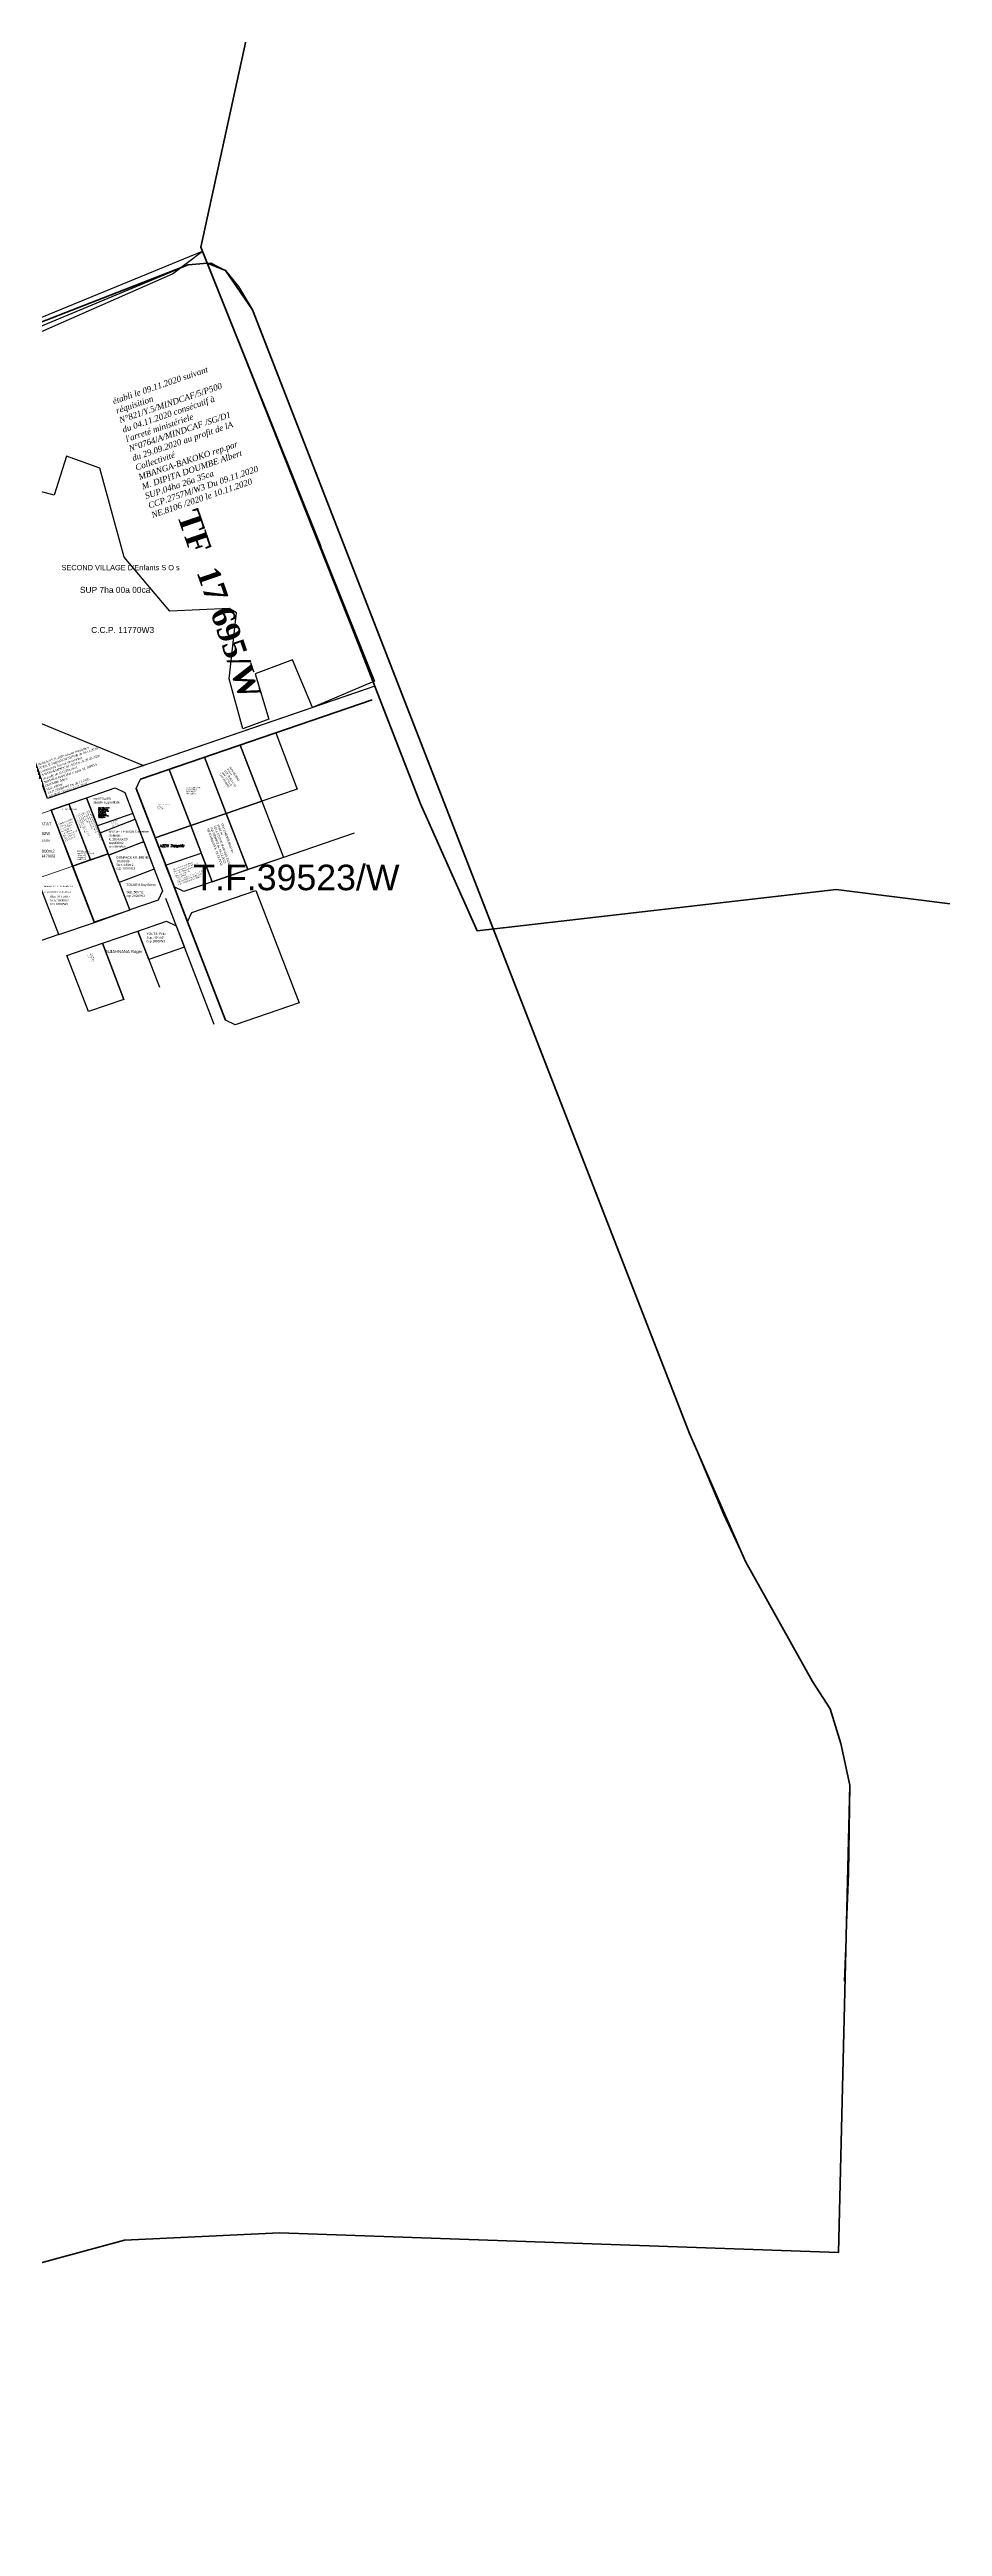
# Model space of a CAD drawing. Header units: millimetres. Extents: x 587399 to 927168, y 438565 to 1444955.
# Drawn here: x 923509 to 924104, y 1442136 to 1443784 of the extents above; entities that cross this region are included whole.
import ezdxf

# ---------------------------------------------------------------- set-up
doc = ezdxf.new("R2010")
doc.units = ezdxf.units.MM
doc.header["$LTSCALE"] = 2
doc.layers.add('Dossiers Annulés TF TAKAM', color=250, linetype='Continuous')
doc.layers.add('end maj 26 02 2021', color=7, linetype='Continuous')
doc.styles.add('FONT1', font='romanc.shx', dxfattribs={"width": 0.7, "oblique": 18, "height": 3})
doc.styles.add('RomanS', font='romans.shx')
doc.styles.get("Standard").update_dxf_attribs({"font": 'arial.ttf'})
doc.styles.add('Times 1.0', font='times.ttf', dxfattribs={"width": 0.99, "height": 1})

msp = doc.modelspace()

# ---------------------------------------------------------------- linework, layer by layer
at = {"color": 5, "flags": 128}
msp.add_lwpolyline([(923533.903, 1443286.637), (923548.283, 1443249.282), (923536.452, 1443245.225), (923522.114, 1443282.49)], close=True, dxfattribs=at)
at = {"flags": 128}
msp.add_lwpolyline([(923610.206, 1443249.875), (923617.568, 1443230.753), (923598.556, 1443224.233), (923592.112, 1443227.29), (923586.541, 1443241.76)], close=True, dxfattribs=at)
at = {"layer": 'Dossiers Annulés TF TAKAM', "color": 6, "lineweight": 30, "ltscale": 0.0014, "flags": 128}
msp.add_lwpolyline([(923611.103, 1443650.353), (923725.758, 1443360.88), (923507.795, 1443286.127), (923428.2, 1443496.77), (923406.63, 1443566.42)], close=True, dxfattribs=at)
at = {"layer": 'end maj 26 02 2021'}
msp.add_line((923689.76, 1443454.06), (923611.1, 1443650.35), dxfattribs=at)
msp.add_line((923689.76, 1443454.06), (923611.1, 1443650.35), dxfattribs=at)
at = {"layer": 'end maj 26 02 2021', "color": 3, "linetype": 'ByBlock'}
for p, q in [((923611.101, 1443650.352), (923689.757, 1443454.061)), ((923552.953, 1443293.169), (923559.356, 1443290.106)), ((923559.356, 1443290.106), (923578.945, 1443239.226)), ((923586.388, 1443219.893), (923618.705, 1443135.952))]:
    msp.add_line(p, q, dxfattribs=at)
at = {"layer": 'end maj 26 02 2021', "linetype": 'ByBlock'}
for p, q in [((923721.289, 1443359.348), (923507.791, 1443286.14)), ((923510.357, 1443278.356), (923524.738, 1443241.057)), ((923555.613, 1443230.244), (923533.903, 1443286.637)), ((923548.6, 1443248.461), (923571.931, 1443257.443)), ((923571.931, 1443257.443), (923578.944, 1443239.226)), ((923515.406, 1443195.61), (923501.075, 1443232.963)), ((923524.738, 1443241.057), (923539.066, 1443203.704)), ((923578.944, 1443239.226), (923555.613, 1443230.244)), ((923515.406, 1443195.61), (923539.066, 1443203.704)), ((923539.066, 1443203.704), (923562.65, 1443211.969)), ((923544.423, 1443189.814), (923568.071, 1443197.923)), ((923568.071, 1443197.923), (923587.009, 1443204.417)), ((923568.071, 1443197.923), (923582.428, 1443160.562)), ((923575.367, 1443178.937), (923568.071, 1443197.923)), ((923587.009, 1443204.417), (923593.468, 1443201.502)), ((923593.468, 1443201.502), (923618.705, 1443135.952)), ((923593.468, 1443201.502), (923598.98, 1443187.186)), ((923515.406, 1443195.61), (923491.733, 1443187.503)), ((923558.78, 1443152.453), (923544.423, 1443189.814)), ((923598.98, 1443187.186), (923575.367, 1443178.937))]:
    msp.add_line(p, q, dxfattribs=at)
at = {"layer": 'end maj 26 02 2021', "color": 3, "linetype": 'ByBlock', "lineweight": 40}
for p, q in [((923569.741, 1443298.925), (923724.041, 1443351.834)), ((923592.112, 1443227.29), (923566.932, 1443292.693)), ((923601.01, 1443204.179), (923592.112, 1443227.29)), ((923626.267, 1443138.576), (923601.01, 1443204.179))]:
    msp.add_line(p, q, dxfattribs=at)
at = {"layer": 'end maj 26 02 2021', "linetype": 'ByBlock', "ltscale": 0.0014}
for p, q in [((923566.932, 1443292.693), (923569.741, 1443298.925)), ((923510.238, 1443278.522), (923533.903, 1443286.637)), ((923617.568, 1443230.753), (923712.226, 1443263.211))]:
    msp.add_line(p, q, dxfattribs=at)
at = {"layer": 'end maj 26 02 2021', "color": 3, "linetype": 'ByBlock', "lineweight": 20}
for p, q in [((923486.718, 1443270.267), (923510.357, 1443278.356)), ((923501.075, 1443232.963), (923524.738, 1443241.057))]:
    msp.add_line(p, q, dxfattribs=at)
at = {"layer": 'end maj 26 02 2021', "color": 1, "lineweight": 100, "flags": 128}
msp.add_lwpolyline([(924334.84, 1443187.636), (924032.84, 1443225.636), (923793.87, 1443198.196), (923756.14, 1443282.536), (923688.6, 1443456.696), (923609.94, 1443652.986), (923714.04, 1444129.386), (923777.03, 1444496.066), (923758.15, 1444750.546), (924051.84, 1444800.636), (924323.84, 1444807.636)], dxfattribs=at)
at = {"layer": 'end maj 26 02 2021', "color": 2, "linetype": 'ByBlock', "lineweight": 50, "ltscale": 0.0014, "flags": 128}
msp.add_lwpolyline([(923614.333, 1443642.287), (923626.35, 1443637.457), (923644.252, 1443611.185), (923935.141, 1442863.592), (923972.548, 1442778.381), (924016.972, 1442698.596), (924028.818, 1442680.362), (924035.937, 1442657.451), (924041.887, 1442629.718), (924034.273, 1442318.726), (923662.275, 1442331.869), (923559.098, 1442327.021), (923447.66, 1442296.73), (923146.118, 1442188.529), (923038.064, 1442136.459), (922975.999, 1442199.414), (922520.172, 1443111.88), (922562.844, 1443135.084), (922819.905, 1443291.35), (923038.98, 1443416.78), (923325.784, 1443533.848), (923601.592, 1443641.276)], close=True, dxfattribs=at)
at = {"layer": 'end maj 26 02 2021', "color": 2, "linetype": 'ByBlock', "lineweight": 30}
msp.add_lwpolyline([(923182.953, 1442498.138), (923373.219, 1443494.474), (923374.079, 1443512.513), (923374.024, 1443525.983), (923376.881, 1443537.277), (923383.165, 1443548.044), (923394.767, 1443555.097), (923601.592, 1443641.276), (923616.593, 1443642.466), (923626.35, 1443637.457), (923635.06, 1443626.737), (923644.252, 1443611.185), (923896.918, 1442962.277), (923935.141, 1442863.592), (923957.85, 1442809.847), (923972.548, 1442778.381), (923990.796, 1442745.626), (924016.972, 1442698.596), (924028.818, 1442680.362), (924035.937, 1442657.451), (924041.887, 1442629.718), (924040.934, 1442570.89), (924038.26, 1442499.365)], dxfattribs=at)
at = {"layer": 'end maj 26 02 2021', "color": 6, "linetype": 'ByBlock', "lineweight": -3, "ltscale": 0.0014, "flags": 128}
msp.add_lwpolyline([(923499.86, 1443595.1), (923591.03, 1443635.19), (923611.021, 1443650.29), (923725.44, 1443364.24), (923684.27, 1443346.61), (923670.902, 1443378.459), (923646.009, 1443369.028), (923655.14, 1443338.84), (923637.88, 1443332.57), (923628.77, 1443365.8), (923633.8, 1443409.7), (923628.9, 1443412.57), (923589.36, 1443410.84), (923558.84, 1443446.6), (923542.69, 1443505.93), (923520.48, 1443513.94), (923512.33, 1443488.06), (923494.19, 1443492.91)], dxfattribs=at)
at = {"layer": 'end maj 26 02 2021', "color": 0, "linetype": 'ByBlock'}
msp.add_lwpolyline([(923611, 1443650.35), (923668.552, 1443506.984)], dxfattribs=at)
at = {"layer": 'end maj 26 02 2021', "color": 150, "linetype": 'ByBlock', "lineweight": -3, "ltscale": 0.0014, "flags": 128}
msp.add_lwpolyline([(923646.009, 1443369.028), (923655.14, 1443338.84), (923637.88, 1443332.57), (923628.77, 1443365.8), (923633.8, 1443409.7), (923628.9, 1443412.57), (923589.36, 1443410.84), (923558.84, 1443446.6), (923542.69, 1443505.93), (923520.48, 1443513.94)], dxfattribs=at)
at = {"layer": 'end maj 26 02 2021', "color": 6, "linetype": 'ByBlock', "lineweight": -3, "ltscale": 0.0014, "flags": 128}
msp.add_lwpolyline([(923495.61, 1443339.405), (923571.742, 1443308.107), (923507.791, 1443286.14), (923501.929, 1443304.815), (923489.985, 1443336.722)], close=True, dxfattribs=at)
at = {"layer": 'end maj 26 02 2021', "linetype": 'ByBlock', "flags": 128}
for points in [[(923659.794, 1443329.767), (923674.172, 1443292.42), (923650.512, 1443284.307), (923636.134, 1443321.654)], [(923612.476, 1443313.577), (923626.851, 1443276.222), (923603.186, 1443268.107), (923588.805, 1443305.462)], [(923588.805, 1443305.462), (923603.187, 1443268.107), (923579.522, 1443259.993), (923566.936, 1443292.683), (923569.87, 1443298.971)], [(923566.18, 1443272.37), (923571.95, 1443257.4), (923548.6, 1443248.46), (923542.85, 1443263.39)], [(923579.522, 1443259.993), (923603.186, 1443268.107), (923617.568, 1443230.753), (923598.556, 1443224.233), (923592.112, 1443227.29)], [(923548.284, 1443249.282), (923562.666, 1443211.927), (923539.001, 1443203.812), (923524.62, 1443241.167)], [(923646.625, 1443224.859), (923675.388, 1443150.149), (923632.774, 1443135.537), (923626.267, 1443138.576), (923601.01, 1443204.179), (923604.026, 1443210.252)]]:
    msp.add_lwpolyline(points, close=True, dxfattribs=at)
at = {"layer": 'end maj 26 02 2021', "linetype": 'ByBlock', "ltscale": 0.0014, "flags": 128}
msp.add_lwpolyline([(923636.134, 1443321.654), (923650.512, 1443284.307), (923626.851, 1443276.222), (923612.476, 1443313.577), (923636.134, 1443321.654)], dxfattribs=at)
at = {"layer": 'end maj 26 02 2021', "color": 3, "linetype": 'ByBlock', "lineweight": 20, "flags": 128}
msp.add_lwpolyline([(923510.238, 1443278.522), (923510.238, 1443278.522), (923524.62, 1443241.167)], dxfattribs=at)
at = {"layer": 'end maj 26 02 2021', "color": 150, "linetype": 'ByBlock', "lineweight": -3, "ltscale": 0.0014, "flags": 128}
msp.add_lwpolyline([(923522.079, 1443282.582), (923536.452, 1443245.225), (923524.62, 1443241.167), (923510.254, 1443278.527)], close=True, dxfattribs=at)
at = {"layer": 'end maj 26 02 2021', "color": 3, "linetype": 'ByBlock', "lineweight": -3, "ltscale": 0.0014, "flags": 128}
msp.add_lwpolyline([(923510.357, 1443278.356), (923533.903, 1443286.637), (923548.283, 1443249.282), (923524.687, 1443241.19)], close=True, dxfattribs=at)
at = {"layer": 'end maj 26 02 2021', "linetype": 'ByBlock', "ltscale": 0.0014, "flags": 128}
for points in [[(923552.953, 1443293.169), (923559.356, 1443290.106), (923564.763, 1443276.061), (923541.099, 1443267.946), (923533.903, 1443286.637)], [(923552.953, 1443293.169), (923559.356, 1443290.106), (923564.763, 1443276.061), (923541.099, 1443267.946), (923533.903, 1443286.637)], [(923650.512, 1443284.307), (923664.883, 1443246.977), (923641.227, 1443238.865), (923626.861, 1443276.197)]]:
    msp.add_lwpolyline(points, close=True, dxfattribs=at)
at = {"layer": 'end maj 26 02 2021', "color": 3, "linetype": 'ByBlock', "ltscale": 0.0014, "flags": 128}
msp.add_lwpolyline([(923626.851, 1443276.222), (923641.227, 1443238.865), (923617.568, 1443230.753), (923603.186, 1443268.107)], close=True, dxfattribs=at)
at = {"layer": 'end maj 26 02 2021', "linetype": 'ByBlock', "flags": 128}
msp.add_lwpolyline([(923578.945, 1443239.226), (923584.523, 1443224.737), (923581.585, 1443218.462), (923562.65, 1443211.969), (923555.547, 1443230.419)], dxfattribs=at)
at = {"layer": 'end maj 26 02 2021', "linetype": 'ByBlock', "lineweight": -3, "ltscale": 0.0014, "flags": 128}
msp.add_lwpolyline([(923544.423, 1443189.814), (923558.781, 1443152.451), (923535.133, 1443144.342), (923520.775, 1443181.705)], close=True, dxfattribs=at)
at = {"layer": 'end maj 26 02 2021', "color": 150}
msp.add_lwpolyline([(923544.423, 1443189.814), (923558.781, 1443152.451), (923535.133, 1443144.342), (923520.775, 1443181.705)], close=True, dxfattribs=at)

# ---------------------------------------------------------------- texts
at = {"color": 7, "insert": (923535.765, 1443278.755), "char_height": 0.8, "width": 44.15815, "attachment_point": 1, "rotation": 292.430382}
msp.add_mtext('{\\fTimes New Roman|b0|i1|c0|p18;Mme MEDJOUMSI GAMWO Rose Honorine\\P \\C1;Morcellement du T.F.N°3902/W\\P\\C7;Lieu-dit :Mbanga-Bakoko\\PBloc 9p, Lot 29 \\PSUP:500m²\\PCCP:4305M/W3  du  18.04.2022\\PNE:9714/22 du 04/10/2022\\PGeo : M. Pekwang}', dxfattribs=at)
at = {"color": 3, "insert": (923591.229, 1443239.171), "char_height": 0.90392, "width": 67.59314, "attachment_point": 1, "rotation": 20.030551}
msp.add_mtext('{\\fTimes New Roman|b0|i0|c0|p18;DJOUFACK Jean Olivier\\P\\C1;Morcellement du T.F 44712/W\\P\\C256;Lieu-dit : Banga-Bakoko\\PBloc: 30 ; Lot: 02p\\PSUP : 500m²\\PCCP : 4719M/W3 du  13 / 10 /2022\\PNE : 9176/2022 du 22/09/2022\\PGeo : NOUNAMO FOTSO G}', dxfattribs=at)
at = {"layer": 'end maj 26 02 2021', "color": 0, "linetype": 'ByBlock'}
for s, height, p in [("SECOND VILLAGE D'Enfants S O s", 3.5, (923517.239, 1443438.018)), ('SUP 7ha 00a 00ca', 4, (923529.47, 1443422.953)), ('C.C.P. 11770W3', 4, (923536.951, 1443396.263))]:
    msp.add_text(s, height=height, dxfattribs=at).set_placement(p)
at = {"layer": 'end maj 26 02 2021', "color": 1, "linetype": 'ByBlock'}
for s, height, p in [('TF 40862W', 2, (923495.071, 1443261.847)), ('TCHATAT', 2, (923497.654, 1443268.351)), ('Sup.:1000m2', 2, (923496.001, 1443250.068)), (' ccp 1947/W3', 2, (923496.001, 1443246.83)), ('T.F.39523/W', 17, (923604.956, 1443225.115))]:
    msp.add_text(s, height=height, dxfattribs=at).set_placement(p)
at = {"layer": 'end maj 26 02 2021', "color": 1, "linetype": 'ByBlock', "ltscale": 0.0014}
msp.add_text('MOHAMADOU', height=1.4, dxfattribs=at).set_placement((923496.535, 1443257.332))
at = {"layer": 'end maj 26 02 2021', "color": 7, "linetype": 'ByBlock'}
for s, height, p in [('DONFACK KOUMENE', 1.5, (923553.789, 1443246.186)), (' Francois', 1.5, (923553.789, 1443243.757)), ('ccp 1807/W3', 1.5, (923553.789, 1443238.9)), ('Sup.:488m2', 1.5, (923553.789, 1443241.329)), ('TOUKEM Guy Bertin', 1.5, (923560.407, 1443227.995)), ('& MAJOUMO MUKAM G.A', 1.06325, (923505.757, 1443223.404)), ('MAKWETCHE MUKAM C.M.', 1.06325, (923505.757, 1443227.183)), ('ccp 1888/W3', 1.5, (923509.439, 1443215.196)), ('Sup.:1000m2', 1.5, (923509.439, 1443217.624)), ('Bloc 29 Lot 07', 1.5, (923509.439, 1443220.053)), ('ccp 2920/W3', 1.5, (923560.407, 1443220.71)), ('Sup.:500m2', 1.5, (923560.407, 1443223.138)), ('YOUTA  Felix', 1.5, (923573.837, 1443195.36)), ('NJIAHNANA Roger', 2, (923546.809, 1443183.27)), ('ccp 1808/W3', 1.5, (923573.837, 1443190.503)), ('Sup.:494m2', 1.5, (923573.837, 1443192.931))]:
    msp.add_text(s, height=height, dxfattribs=at).set_placement(p)
at = {"layer": 'end maj 26 02 2021', "color": 150, "linetype": 'ByBlock', "lineweight": -3, "ltscale": 0.0014, "attachment_point": 1, "style": 'Times 1.0'}
for s, insert, char_height, width, rotation in [("\\A1;{\\fTimes New Roman|b0|i1|c0|p18;\\C6;établi le 09.11.2020 suivant réquisition N°821/Y.5/MINDCAF/5/P500 du 04.11.2020 consécutif à l'arreté ministériele N°0764/A/MINDCAF /SG/D1 du 29.09.2020 au profit de lA Collectivité MBANGA-BAKOKO rep.par M. DIPITA DOUMBE Albert\\PSUP.04ha 26a 35ca\\PCCP.2757M/W3 Du 09.11.2020\\PNE.8106 /2020 le 10.11.2020}", (923550.724, 1443552.238), 4, 73.671, 18.84382), ("\\A1;{\\fTimes New Roman|b0|i1|c0|p18;\\C6;établi le 09.11.2020 suivant réquisition N°821/Y.5/MINDCAF/5/P500 du 04.11.2020 consécutif à l'arreté ministériele N°0764/A/MINDCAF /SG/D1 du 29.09.2020 au profit de lA Collectivité MBANGA-BAKOKO rep.par M. DIPITA DOUMBE Albert\\PSUP.1985m²\\PCCP.2756M/W3 Du 09.11.2020\\PNE.8097 /2020 le 10.11.2020}", (923501.365, 1443309.445), 1.5, 42.59501, 18.84382), ('{\\fTimes New Roman|b0|i0|c204|p18;TIWE GAMWO}\\P{\\fTimes New Roman|b0|i0|c204|p18; Claude jacquet\\Pccp 447MW3 }\\P{\\fTimes New Roman|b0|i0|c204|p18;du 03.03.17\\Psup 500m2\\Pbloc 29 lot 09p2\\PNE 1736/17 }\\P{\\fTimes New Roman|b0|i0|c204|p18;LE 05.05.17}', (923515.124, 1443269.179), 1, 20.52401, 22.56827)]:
    msp.add_mtext(s, dxfattribs=dict(at, insert=insert, char_height=char_height, width=width, rotation=rotation))
at = {"layer": 'end maj 26 02 2021', "insert": (923608.012, 1443479.889), "char_height": 15, "width": 453.2156, "attachment_point": 1, "rotation": 288.984922}
msp.add_mtext('{\\fTimes New Roman|b1|i0|c0|p18;TF  17 695/W}', dxfattribs=at)
at = {"layer": 'end maj 26 02 2021', "linetype": 'ByBlock', "attachment_point": 1}
for s, insert, char_height, width, rotation in [('BUM NDJENG\\PRobert\\PLOT 05 BLOC 30\\PSUP: 1000 m2\\PCCP 084MW3', (923629.815, 1443307.402), 1.2, 54.98, 303.73425), ("Arnold Billy TSCHOUNG'E \\PFOKOU et Aurel FOMATH\\PFOKOU Rep par Arnaud Romual\\PTCHEUTCHOUA FOKOU \\PLot 08 Bloc 28\\PSUP: 1000 m2\\PCCP 056M/W3 du 23.09.2015\\PNE 4797/2015 le 08.10.2015", (923537.645, 1443183.418), 0.2868, 13.13958, 292.05675)]:
    msp.add_mtext(s, dxfattribs=dict(at, insert=insert, char_height=char_height, width=width, rotation=rotation))
at = {"layer": 'end maj 26 02 2021', "color": 1, "linetype": 'ByBlock', "lineweight": -3, "ltscale": 0.0014, "insert": (923517.483, 1443279.475), "char_height": 1, "width": 18.91878, "attachment_point": 1, "style": 'Times 1.0'}
msp.add_mtext('TF N °3902/WB', dxfattribs=at)
at = {"layer": 'end maj 26 02 2021', "color": 1, "linetype": 'ByBlock', "insert": (923538.208, 1443286.809), "char_height": 1.5, "width": 27.43, "attachment_point": 1}
msp.add_mtext('ccp021/w3/D\\Pdésiste au profit de', dxfattribs=at)
at = {"layer": 'end maj 26 02 2021', "linetype": 'ByBlock', "insert": (923541.829, 1443280.244), "char_height": 0.63425, "width": 61.55962, "attachment_point": 1, "style": 'RomanS'}
msp.add_mtext('NOUMODJIE SIMO\\PRomuald Brice\\PBloc:29 Lot:10p\\PSup:489m2\\Pccp:714MW3\\PNE:3279/11 du\\P27/05/11', dxfattribs=at)
at = {"layer": 'end maj 26 02 2021', "linetype": 'ByBlock', "insert": (923581.056, 1443279.941), "char_height": 0.5, "attachment_point": 4}
msp.add_mtext('BOUDJUI TCHOKOUAHA\\PSylvie\\PSUP 988m2\\PCCP 288/W3/D\\PBLOC 30 Lot 01\\P                              ', dxfattribs=at)
at = {"layer": 'end maj 26 02 2021', "linetype": 'ByBlock', "attachment_point": 1}
for s, insert, char_height, width in [('GOMO Jean Marie\\Pccp 247/W3/D\\PSUP 1000m2\\PBloc 30 lot 04', (923600.207, 1443293.727), 0.8, 104.4326), ('NYAME TENGOB Catherine Solange\\Plot10p bloc29\\Psup400m2\\Pccp2869/w5', (923548.714, 1443264.84), 1.5, 27.43), ('ZEFACK Marthe \\Pepse DEFFO GAMWO\\Plot9p bloc29\\Psup1001m2\\Pccp155Mw3', (923527.579, 1443251.403), 0.8, 27.43)]:
    msp.add_mtext(s, dxfattribs=dict(at, insert=insert, char_height=char_height, width=width))
at = {"layer": 'end maj 26 02 2021', "linetype": 'ByBlock', "insert": (923550.763, 1443268.551), "char_height": 0.41424, "attachment_point": 4, "rotation": 21.054476}
msp.add_mtext('NYAME TENGOB\\PCatherine s.\\PSUP 110m2\\PCCP 084MW3\\PBLOC 29 Lot 10P\\P                              ', dxfattribs=at)
at = {"layer": 'end maj 26 02 2021', "linetype": 'ByBlock', "ltscale": 0.0014, "insert": (923624.534, 1443269.999), "char_height": 1.47938, "width": 33.79476, "attachment_point": 1, "rotation": 290.988343}
msp.add_mtext('{\\C1;TFn°1248/WB Muté au \\Pprofit de \\P\\C7;LELL FOTUE MAMANO Elisabeth\\Pccp 005MW3 du 16.12.2015\\PNE 6348/2015 le 18.12.2015}', dxfattribs=at)
at = {"layer": 'end maj 26 02 2021', "color": 7, "linetype": 'ByBlock', "insert": (923581.817, 1443255.569), "char_height": 1.32077, "width": 38.22099, "attachment_point": 1, "style": 'FONT1'}
msp.add_mtext(' {\\H1.333x;NZEKI Théophile}', dxfattribs=at)

doc.saveas('drawing.dxf')
